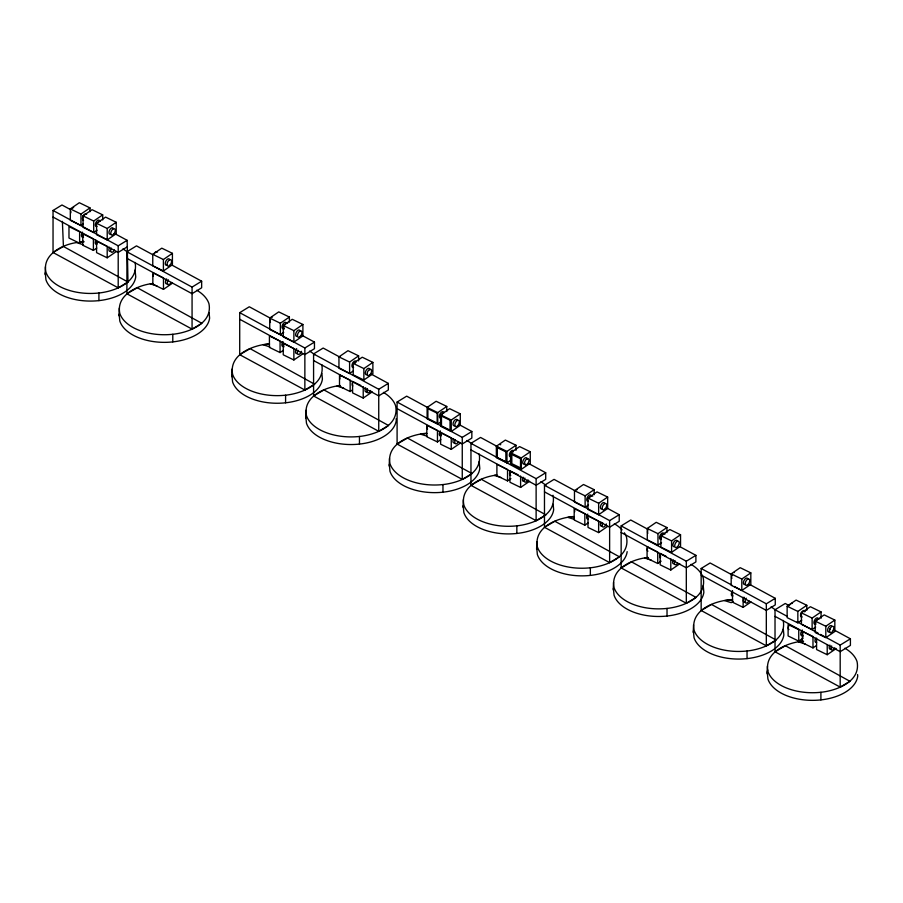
<?xml version="1.0" encoding="UTF-8"?>
<svg xmlns="http://www.w3.org/2000/svg" width="903" height="903" viewBox="0 0 903 903"><rect width="100%" height="100%" fill="white"/><g stroke="black" fill="none" stroke-linecap="round" stroke-linejoin="round"><path stroke-width="1.35" d="M829.485 630.294A3.499 1.84 -64.1 0 1 833.255 626.422A3.499 1.84 -64.1 0 1 832.25 631.897A3.499 1.84 -64.1 0 1 829.485 630.294L829.71 629.447M833.571 629.763L833.796 628.917M829.665 629.583L830.026 628.736M833.255 630.463L833.616 629.628M83.121 244.69L76.473 242.591C62.081 244.645 42.046 254.736 45.929 272.119A45.364 26.187 0 0 0 98.912 293.001C114.726 291.376 139.006 282.244 135.078 262.412M152.584 283.531C137.459 285.19 115.968 295.078 119.806 313.397A45.364 26.187 0 0 0 172.789 334.279C188.592 332.665 212.871 323.534 208.954 303.69A45.364 26.187 0 0 0 196.775 290.213M268.767 343.908C252.648 345.262 228.854 354.484 232.602 374.305A45.364 26.187 0 0 0 285.585 395.187C301.388 393.561 325.678 384.43 321.75 364.586M340.386 385.536C324.911 387.06 302.674 396.767 306.467 415.583A45.364 26.187 0 0 0 359.462 436.465C375.264 434.84 399.544 425.708 395.627 405.876A45.364 26.187 0 0 0 383.448 392.399M426.148 433.293C410.03 434.636 386.236 443.87 389.983 463.679A45.364 26.187 0 0 0 442.967 484.561C458.78 482.947 483.06 473.815 479.132 453.972M496.65 475.091C481.513 476.75 460.022 486.638 463.86 504.969A45.364 26.187 0 0 0 516.843 525.839C532.646 524.225 556.925 515.094 553.008 495.25M573.529 516.516C557.411 517.859 533.617 527.092 537.364 546.902A45.364 26.187 0 0 0 590.348 567.784C606.15 566.17 630.441 557.038 626.513 537.195A45.364 26.187 0 0 0 624.368 532.793M647.959 557.49C632.484 559.013 610.236 568.721 614.04 587.537A45.364 26.187 0 0 0 667.024 608.419C682.837 606.793 707.117 597.662 703.189 577.818A45.364 26.187 0 0 0 691.021 564.352M732.581 599.569C715.74 600.371 690.4 609.356 694.046 630.113A45.364 26.187 0 0 0 747.041 650.995C762.843 649.381 787.123 640.238 783.194 620.406M802.959 641.175C787.145 642.597 764.141 652.079 767.922 671.392A45.364 26.187 0 0 0 820.906 692.274C836.709 690.66 860.988 681.528 857.071 661.685A45.364 26.187 0 0 0 844.892 648.207M83.223 223.967L80.965 225.513L70.321 220.332L70.321 208.909L79.34 202.723L89.984 207.893L89.984 211.708M80.965 225.513L80.965 214.079L89.984 207.893M97.072 230.175L93.686 232.489L83.053 227.319L83.053 215.885L92.072 209.699L102.705 214.88L102.705 219.96M93.686 232.489L93.686 221.054L102.705 214.88M96.576 223.301L105.595 217.115L116.227 222.285L116.227 233.719L107.209 239.905L96.576 234.724L96.576 223.301L107.209 228.47L116.227 222.285M79.611 243.212L79.611 231.789L68.978 226.619L68.978 238.042L79.611 243.212L82.997 240.898M93.393 250.391L93.393 238.956L82.749 233.787L82.749 245.221L93.393 250.391L96.768 248.077M107.197 257.806L107.197 246.372L96.565 241.203L96.565 252.637L107.197 257.806L116.216 251.621M152.765 254.353L161.784 248.167L172.417 253.337L172.417 264.771L163.398 270.956L152.765 265.787L152.765 254.353L163.398 259.522L172.417 253.337M163.477 289.355L163.477 277.921L152.844 272.751L152.844 284.185L163.477 289.355L172.496 283.17M283.734 332.349L280.359 334.674L269.726 329.493L269.726 318.07L278.734 311.885L289.378 317.055L289.378 322.134M280.359 334.674L280.359 323.24L289.378 317.055M283.249 325.486L292.256 319.301L302.9 324.47L302.9 335.905L293.881 342.079L283.249 336.909L283.249 325.486L293.881 330.656L302.9 324.47M280.065 352.576L280.065 341.142L269.421 335.972L269.421 347.407L280.065 352.576L283.44 350.251M293.87 359.981L293.87 348.558L283.237 343.388L283.237 354.811L293.87 359.981L302.889 353.807M352.971 371.156L349.596 373.481L338.952 368.3L338.952 356.877L347.971 350.691L358.615 355.861L358.615 360.94M349.596 373.481L349.596 362.047L358.615 355.861M353.22 363.401L362.238 357.216L372.871 362.385L372.871 373.819L363.864 380.005L353.22 374.835L353.22 363.401L363.864 368.571L372.871 362.385M350.15 391.541L350.15 380.107L339.505 374.937L339.505 386.371L350.15 391.541L352.407 389.994M360.861 385.479L352.588 381.45L352.588 392.884L363.22 398.054L372.239 391.879M441.127 421.735L437.741 424.049L427.108 418.879L427.108 407.445L436.126 401.271L446.759 406.44L446.759 411.52M437.741 424.049L437.741 412.615L446.759 406.44M440.63 414.861L449.649 408.675L460.282 413.845L460.282 425.279L451.263 431.465L440.63 426.295L440.63 414.861L451.263 420.03L460.282 413.845M437.447 441.951L437.447 430.528L426.814 425.347L426.814 436.781L437.447 441.951L440.833 439.637M451.252 449.367L451.252 437.932L440.619 432.763L440.619 444.197L451.252 449.367L460.27 443.181M510.364 460.541L506.978 462.855L496.345 457.686L496.345 446.251L505.364 440.077L515.997 445.247L515.997 450.326M506.978 462.855L506.978 451.421L515.997 445.247M510.601 452.775L519.62 446.601L530.264 451.771L530.264 463.205L521.245 469.379L510.601 464.21L510.601 452.775L521.245 457.956L530.264 451.771M507.531 480.915L507.531 469.492L496.898 464.323L496.898 475.746L507.531 480.915L510.917 478.601M518.243 474.854L509.969 470.835L509.969 482.27L520.602 487.439L529.621 481.254M588.496 504.958L585.121 507.272L574.477 502.102L574.477 490.668L583.496 484.493L594.14 489.663L594.14 494.742M585.121 507.272L585.121 495.837L594.14 489.663M588 498.084L597.018 491.898L607.663 497.068L607.663 508.502L598.644 514.687L588 509.518L588 498.084L598.644 503.253L607.663 497.068M584.828 525.174L584.828 513.751L574.184 508.57L574.184 520.004L584.828 525.174L588.203 522.86M598.633 532.589L598.633 521.155L588 515.985L588 527.42L598.633 532.589L607.651 526.404M661.549 542.647L657.971 545.096L647.27 539.892L647.27 528.458L656.221 522.318L666.933 527.521L666.933 532.612M657.971 545.096L657.971 533.673L666.933 527.521M660.883 535.693L669.834 529.553L680.546 534.757L680.546 546.191L671.584 552.331L660.883 547.128L660.883 535.693L671.584 540.897L680.546 534.757M657.723 563.495L657.723 552.06L647.079 546.891L647.079 558.314L657.723 563.495L661.098 561.169M666.064 556.282L660.161 553.404L660.161 564.838L670.794 570.007L679.812 563.822M731.17 573.879L740.189 567.694L750.822 572.874L750.822 584.297L741.803 590.483L731.17 585.313L731.17 573.879L741.803 579.049L750.822 572.874M733.202 601.342L731.249 602.685L724.59 600.597L732.277 599.75M732.502 590.754L732.502 602.188L743.135 607.358L751.025 601.951M801.785 620.147L797.846 622.856L787.134 617.652L787.134 606.218L796.096 600.077L806.797 605.281L806.797 610.36M797.846 622.856L797.846 611.421L806.797 605.281M815.702 627.054L812.124 629.504L801.412 624.3L801.412 612.866L810.375 606.726L821.075 611.929L821.075 618.284M812.124 629.504L812.124 618.07L821.075 611.929M834.835 620.068L825.816 626.253L825.816 637.687L815.183 632.518L815.183 621.083L824.202 614.898L834.835 620.068L834.835 631.502L826.945 636.908M798.749 641.107L798.749 629.673L788.105 624.504L788.105 635.938L798.749 641.107L803.252 638.015M812.982 647.914L812.982 636.48L802.349 631.31L802.349 642.744L812.982 647.914L816.368 645.589M816.583 638.116L816.583 649.55L827.216 654.72L836.234 648.535M114.85 233.651L127.142 240.322L127.978 282.029L118.203 287.831L53.04 252.501L53.04 210.478L61.98 204.981L70.592 209.654M118.203 287.831L118.203 245.819L127.142 240.322M127.142 246.914L118.203 252.411L53.04 217.07M126.905 293.78L137.29 287.741L201.843 323.308L192.068 329.11L126.905 293.78L126.905 251.768L136.488 245.876L152.472 254.544M192.068 329.11L192.068 287.098L201.651 281.205L172.146 265.211M239.713 354.687L250.097 348.648L314.639 384.215L304.864 390.017L239.713 354.687L239.713 312.664L249.296 306.772L270.2 318.104M304.864 390.017L304.864 347.994L314.458 342.102L302.155 335.442M313.578 395.965L323.963 389.927L388.516 425.494L378.741 431.295L313.578 395.965L313.578 353.942L323.161 348.05L340.375 357.385M378.741 431.295L378.741 389.283L388.324 383.391L371.11 374.056M397.094 444.062L407.479 438.023L472.032 473.59L462.257 479.391L397.094 444.062L397.094 402.049L406.677 396.157L427.582 407.49M462.257 479.391L462.257 437.379L471.84 431.487L459.548 424.816M470.96 485.34L481.344 479.312L545.897 514.868L536.122 520.681L470.96 485.34L470.96 443.328L480.543 437.436L497.756 446.771M536.122 520.681L536.122 478.658L545.705 472.766L528.492 463.431M544.475 527.284L554.86 521.245L619.402 556.812L609.627 562.614L544.475 527.284L544.475 485.272L554.058 479.38L574.963 490.713M609.627 562.614L609.627 520.602L619.221 514.71L606.918 508.039M621.151 567.919L631.536 561.88L696.089 597.447L686.314 603.249L621.151 567.919L621.151 525.896L630.734 520.004L647.948 529.339M686.314 603.249L686.314 561.226L695.897 555.334L679.914 546.676M701.157 610.496L711.541 604.457L776.095 640.024L766.32 645.826L701.157 610.496L701.157 568.484L710.108 562.975L732.231 574.974M766.32 645.826L766.32 603.814L775.259 598.317L749.445 584.309M775.022 651.774L785.407 645.747L849.96 681.302L840.185 687.104L775.022 651.774L775.022 609.762L785.249 603.475L788.94 605.473M840.185 687.104L840.185 645.092L850.412 638.805L834.428 630.136M53.04 252.501L63.424 246.463L127.978 282.029M79.848 242.072L82.094 241.733M80.311 242.173L84.16 241.756M152.9 283.598L150.338 283.881L156.998 285.969M269.546 344.077L263.145 344.777L269.794 346.865M339.573 385.784L337.011 386.055L343.671 388.143M426.938 433.463L420.527 434.162L427.187 436.251M496.955 475.159L494.392 475.441L501.052 477.529M574.308 516.685L567.908 517.385L574.556 519.473M648.433 557.591L644.584 558.009L651.244 560.097M803.591 641.311L798.455 641.875L805.115 643.963M45.421 266.859L45.15 274.478M119.298 308.137L119.015 315.757M232.094 369.045L231.823 376.664M305.97 410.323L305.688 417.942M389.475 458.419L389.204 466.038M463.352 499.709L463.07 507.328M536.856 541.642L536.585 549.261M613.532 582.277L613.261 589.896M693.538 624.853L693.267 632.472M767.415 666.143L767.132 673.751M70.321 208.909L80.965 214.079M83.053 215.885L93.686 221.054M269.726 318.07L280.359 323.24M338.952 356.877L349.596 362.047M427.108 407.445L437.741 412.615M496.345 446.251L506.978 451.421M574.477 490.668L585.121 495.837M647.27 528.458L657.971 533.673M801.412 612.866L812.124 618.07M787.134 606.218L797.846 611.421M815.183 621.083L825.816 626.253M53.04 210.478L118.203 245.819M239.713 312.664L304.864 347.994M126.905 251.768L192.068 287.098M313.578 353.942L378.741 389.283M397.094 402.049L462.257 437.379M470.96 443.328L536.122 478.658M701.157 568.484L731.893 585.144M734.353 586.476L766.32 603.814M621.151 525.896L686.314 561.226M239.713 319.256L304.864 354.586L314.458 348.693L314.458 342.102M126.905 258.36L192.068 293.689L201.651 287.797L201.651 281.205M775.022 609.762L787.326 616.422M797.157 621.761L818.062 633.093M820.511 634.425L840.185 645.092M544.475 485.272L609.627 520.602M313.578 360.534L378.741 395.875L388.324 389.983L388.324 383.391M397.094 408.641L462.257 443.971L471.84 438.079L471.84 431.487M470.96 449.92L536.122 485.25L545.705 479.358L545.705 472.766M701.157 575.076L766.32 610.405L775.259 604.908L775.259 598.317M621.151 532.488L686.314 567.818L695.897 561.926L695.897 555.334M775.022 616.354L840.185 651.684L850.412 645.397L850.412 638.805M544.475 491.864L609.627 527.194L619.221 521.302L619.221 514.71M857.579 674.564L857.726 676.133A45.364 26.187 0 0 1 815.014 700.31A45.364 26.187 0 0 1 767.922 679.022L767.257 672.193A45.364 26.187 0 0 1 767.731 669.924M783.33 629.335L783.86 634.854A45.364 26.187 0 0 1 741.149 659.032A45.364 26.187 0 0 1 694.046 637.732L693.391 630.915M703.189 585.449L703.855 592.266A45.364 26.187 0 0 1 661.143 616.444A45.364 26.187 0 0 1 614.04 595.156L613.385 588.327M553.133 504.19L553.663 509.698A45.364 26.187 0 0 1 510.951 533.876A45.364 26.187 0 0 1 463.86 512.588L463.194 505.759M536.709 547.703L537.364 554.521A45.364 26.187 0 0 0 584.455 575.821A45.364 26.187 0 0 0 627.167 551.643M479.132 461.591L479.798 468.42A45.364 26.187 0 0 1 437.086 492.598A45.364 26.187 0 0 1 389.983 471.298L389.328 464.481M396.124 418.755L396.282 420.324A45.364 26.187 0 0 1 353.57 444.502A45.364 26.187 0 0 1 306.467 423.202L305.812 416.373A45.364 26.187 0 0 1 306.286 414.116M321.874 373.526L322.405 379.034A45.364 26.187 0 0 1 279.693 403.212A45.364 26.187 0 0 1 232.602 381.924L231.947 375.095M209.078 312.63L209.609 318.138A45.364 26.187 0 0 1 166.897 342.316A45.364 26.187 0 0 1 119.806 321.016L119.14 314.199M135.078 270.031L135.743 276.86A45.364 26.187 0 0 1 93.032 301.038A45.364 26.187 0 0 1 45.929 279.738L45.274 272.909M62.386 221.348L63.424 246.463M827.216 644.561L827.216 654.72M820.906 692.274L820.906 699.893M747.041 650.995L747.041 658.614M743.135 597.199L743.135 607.358M741.803 579.049L741.803 590.483M671.584 540.897L671.584 552.331M670.794 558.573L670.794 570.007M667.024 608.419L667.024 616.038M598.644 503.253L598.644 514.687M590.348 567.784L590.348 575.403M521.245 457.956L521.245 469.379M520.602 476.005L520.602 487.439M516.843 525.839L516.843 533.459M451.263 420.03L451.263 431.465M442.967 484.561L442.967 492.18M363.864 368.571L363.864 380.005M363.22 386.631L363.22 398.054M359.462 436.465L359.462 444.084M293.881 330.656L293.881 342.079M285.585 395.187L285.585 402.806M172.789 334.279L172.789 341.898M163.398 259.522L163.398 270.956M107.209 228.47L107.209 239.905M98.912 293.001L98.912 300.62M804.573 611.794A3.499 1.84 -64.1 0 1 805.16 611.489M771.027 606.929A45.364 26.187 0 0 1 775.124 609.717M815.59 624.266A3.499 1.84 -64.1 0 1 814.574 620.18A3.499 1.84 -64.1 0 1 818.344 618.882M731.915 578.338A3.499 1.84 -64.1 0 1 731.915 575.482M733.868 572.705A3.499 1.84 -64.1 0 1 734.455 572.412M745.675 584.173A3.499 1.84 -64.1 0 1 743.429 583.112A3.499 1.84 -64.1 0 1 745.291 578.778A3.499 1.84 -64.1 0 1 747.853 579.083M802.993 635.249A3.499 1.84 -64.1 0 1 800.758 634.301A3.499 1.84 -64.1 0 1 802.406 630.034M803.185 636.367A3.499 1.84 -64.1 0 1 803.185 632.326M815.781 624.21A3.499 1.84 -64.1 0 1 815.781 622.731M816.357 621.05A3.499 1.84 -64.1 0 1 819.552 618.86M802.203 616.941A3.499 1.84 -64.1 0 1 800.995 613.272A3.499 1.84 -64.1 0 1 804.742 611.015M831.46 648.862A3.499 1.84 -64.1 0 1 829.383 648.523A3.499 1.84 -64.1 0 1 829.868 645.081M834.846 647.801A3.499 1.84 -64.1 0 1 831.652 649.991A3.499 1.84 -64.1 0 1 831.652 645.95M440.912 435.765A3.499 1.84 -64.1 0 1 439.264 434.512A3.499 1.84 -64.1 0 1 440.371 430.9M284.231 328.365A3.499 1.84 -64.1 0 1 282.278 325.419A3.499 1.84 -64.1 0 1 286.183 322.743M284.061 329.144A3.499 1.84 -64.1 0 1 284.061 326.288M284.422 325.452A3.499 1.84 -64.1 0 1 287.606 323.263M540.829 481.773A45.364 26.187 0 0 1 545.92 485.362M454.604 442.888A3.499 1.84 -64.1 0 1 453.588 438.802M458.566 441.522A3.499 1.84 -64.1 0 1 455.372 443.712A3.499 1.84 -64.1 0 1 455.372 439.671M441.104 435.709A3.499 1.84 -64.1 0 1 441.104 434.23M442.267 414.059A3.499 1.84 -64.1 0 1 444.524 412.513M510.443 456.839A3.499 1.84 -64.1 0 1 509.981 452.674A3.499 1.84 -64.1 0 1 513.525 450.834M441.036 418.044A3.499 1.84 -64.1 0 1 439.829 414.375A3.499 1.84 -64.1 0 1 443.565 412.118M512.78 452.098A3.499 1.84 -64.1 0 1 513.356 451.602M829.834 631.66A3.499 1.84 -64.1 0 1 827.882 628.714A3.499 1.84 -64.1 0 1 831.787 626.039M614.333 523.717A45.364 26.187 0 0 1 622.065 529.835M283.531 346.38A3.499 1.84 -64.1 0 1 281.883 345.127A3.499 1.84 -64.1 0 1 282.989 341.526M283.948 346.865A3.499 1.84 -64.1 0 1 283.948 343.998M588.293 518.988A3.499 1.84 -64.1 0 1 586.645 517.735A3.499 1.84 -64.1 0 1 587.751 514.123M816.639 642.36A3.499 1.84 -64.1 0 1 815.635 638.274M661.177 539.328A3.499 1.84 -64.1 0 1 660.161 535.242A3.499 1.84 -64.1 0 1 663.942 533.933M661.368 539.272A3.499 1.84 -64.1 0 1 661.368 537.793M661.955 536.111A3.499 1.84 -64.1 0 1 665.139 533.921M677.758 563.224A3.499 1.84 -64.1 0 1 674.846 564.488A3.499 1.84 -64.1 0 1 675.038 560.594M660.375 557.885A3.499 1.84 -64.1 0 1 660.375 553.844M674.27 563.811A3.499 1.84 -64.1 0 1 673.254 559.725M83.505 237.489A3.499 1.84 -64.1 0 1 83.505 234.633M674.022 546.744A3.499 1.84 -64.1 0 1 673.773 542.172A3.499 1.84 -64.1 0 1 677.318 541.258M83.087 237.015A3.499 1.84 -64.1 0 1 81.439 235.762A3.499 1.84 -64.1 0 1 82.545 232.161M97.05 244.137A3.499 1.84 -64.1 0 1 97.05 242.659M122.91 248.935A45.364 26.187 0 0 1 128 252.524M96.316 244.284A3.499 1.84 -64.1 0 1 95.853 240.119M153.092 276.171A3.499 1.84 -64.1 0 1 153.092 274.693M153.973 253.901A3.499 1.84 -64.1 0 1 157.517 252.061M167.518 264.895A3.499 1.84 -64.1 0 1 165.272 263.823A3.499 1.84 -64.1 0 1 167.123 259.488A3.499 1.84 -64.1 0 1 169.696 259.804M171.096 282.436A3.499 1.84 -64.1 0 1 167.721 284.479A3.499 1.84 -64.1 0 1 168.376 279.806M167.721 283.497A3.499 1.84 -64.1 0 1 165.542 282.876A3.499 1.84 -64.1 0 1 166.592 278.937M70.897 212.826A3.499 1.84 -64.1 0 1 70.897 211.347M72.5 208.232A3.499 1.84 -64.1 0 1 73.662 207.43M732.988 595.878A3.499 1.84 -64.1 0 1 731.34 594.625A3.499 1.84 -64.1 0 1 732.446 591.025M788.94 629.56A3.499 1.84 -64.1 0 1 788.94 625.519M789.233 605.642A3.499 1.84 -64.1 0 1 792.428 603.464M466.964 440.495A45.364 26.187 0 0 1 472.055 444.084M524.666 480.938A3.499 1.84 -64.1 0 1 522.577 480.599A3.499 1.84 -64.1 0 1 523.074 477.156M528.041 479.877A3.499 1.84 -64.1 0 1 524.857 482.067A3.499 1.84 -64.1 0 1 524.857 478.026M524.959 463.781A3.499 1.84 -64.1 0 1 522.702 462.471A3.499 1.84 -64.1 0 1 524.959 458.069A3.499 1.84 -64.1 0 1 527.217 459.379M510.579 475.271A3.499 1.84 -64.1 0 1 510.579 472.416M588.406 501.267A3.499 1.84 -64.1 0 1 587.401 497.181A3.499 1.84 -64.1 0 1 591.172 495.882M270.471 322.518A3.499 1.84 -64.1 0 1 270.471 319.662M271.837 317.393A3.499 1.84 -64.1 0 1 272.424 316.897M297.313 336.356A3.499 1.84 -64.1 0 1 296.297 332.27A3.499 1.84 -64.1 0 1 300.078 330.961M297.211 353.513A3.499 1.84 -64.1 0 1 295.563 352.26A3.499 1.84 -64.1 0 1 296.669 348.648M301.534 351.312A3.499 1.84 -64.1 0 1 298.216 354.427A3.499 1.84 -64.1 0 1 297.99 350.285M353.604 367.374A3.499 1.84 -64.1 0 1 352.396 363.706A3.499 1.84 -64.1 0 1 356.143 361.448M354.845 363.378A3.499 1.84 -64.1 0 1 355.974 362.227M510.646 475.452A3.499 1.84 -64.1 0 1 510.184 471.276M500.206 444.75A3.499 1.84 -64.1 0 1 500.747 444.671M454.694 425.742A3.499 1.84 -64.1 0 1 453.69 421.656A3.499 1.84 -64.1 0 1 457.46 420.346M748.937 600.834A3.499 1.84 -64.1 0 1 745.562 602.865A3.499 1.84 -64.1 0 1 746.217 598.204M745.562 601.895A3.499 1.84 -64.1 0 1 743.383 601.274A3.499 1.84 -64.1 0 1 744.433 597.335M98.213 222.488A3.499 1.84 -64.1 0 1 100.47 220.942M367.284 391.552A3.499 1.84 -64.1 0 1 365.196 391.225A3.499 1.84 -64.1 0 1 365.681 387.771M370.659 390.491A3.499 1.84 -64.1 0 1 367.465 392.681A3.499 1.84 -64.1 0 1 367.465 388.64M367.577 374.406A3.499 1.84 -64.1 0 1 365.625 371.449A3.499 1.84 -64.1 0 1 369.53 368.774M369.756 369.316A3.499 1.84 -64.1 0 1 369.824 370.004M339.991 378.888A3.499 1.84 -64.1 0 1 339.991 376.032M114.512 249.962A3.499 1.84 -64.1 0 1 111.317 252.151A3.499 1.84 -64.1 0 1 111.317 248.111M352.802 385.942A3.499 1.84 -64.1 0 1 352.802 381.901M427.559 429.06A3.499 1.84 -64.1 0 1 427.559 426.205M110.64 234.182A3.499 1.84 -64.1 0 1 109.624 230.084A3.499 1.84 -64.1 0 1 113.406 228.786M309.571 351.12A45.364 26.187 0 0 1 314.662 354.698M83.55 220.298A3.499 1.84 -64.1 0 1 83.087 216.122A3.499 1.84 -64.1 0 1 86.632 214.282M96.971 226.484A3.499 1.84 -64.1 0 1 95.774 222.815A3.499 1.84 -64.1 0 1 99.511 220.558M110.55 251.327A3.499 1.84 -64.1 0 1 109.534 247.241M606.297 523.909A3.499 1.84 -64.1 0 1 602.978 527.025A3.499 1.84 -64.1 0 1 602.752 522.893M589.185 498.05A3.499 1.84 -64.1 0 1 592.729 496.21M601.974 526.11A3.499 1.84 -64.1 0 1 600.969 522.024M602.075 508.965A3.499 1.84 -64.1 0 1 601.059 504.879A3.499 1.84 -64.1 0 1 604.829 503.569M576.599 490.002A3.499 1.84 -64.1 0 1 577.186 489.505M574.714 511.741A3.499 1.84 -64.1 0 1 574.714 510.263M660.544 557.309A3.499 1.84 -64.1 0 1 660.544 555.83M647.857 533.255A3.499 1.84 -64.1 0 1 647.857 530.4M647.914 551.191A3.499 1.84 -64.1 0 1 647.914 547.15M520.523 458.735L511.82 454.514L511.82 463.657L520.523 467.889L520.523 458.735M437.176 413.202L427.887 408.687L427.887 418.597L437.176 423.112L437.176 413.202M450.044 420.222L441.477 416.057L441.477 425.968L450.044 430.133L450.044 420.222M505.872 451.839L497.305 447.674L497.305 457.584L505.872 461.749L505.872 451.839M748.045 584.546A3.499 1.84 -64.1 0 0 749.061 579.071A3.499 1.84 -64.1 0 0 745.291 582.943A3.499 1.84 -64.1 0 0 748.045 584.546M457.652 425.81A3.499 1.84 -64.1 0 0 458.656 420.335A3.499 1.84 -64.1 0 0 454.886 424.196A3.499 1.84 -64.1 0 0 457.652 425.81M677.51 546.721A3.499 1.84 -64.1 0 0 678.525 541.247A3.499 1.84 -64.1 0 0 674.755 545.119A3.499 1.84 -64.1 0 0 677.51 546.721M169.888 265.256A3.499 1.84 -64.1 0 0 170.893 259.782A3.499 1.84 -64.1 0 0 167.123 263.653A3.499 1.84 -64.1 0 0 169.888 265.256M527.329 464.153A3.499 1.84 -64.1 0 0 528.334 458.679A3.499 1.84 -64.1 0 0 524.564 462.55A3.499 1.84 -64.1 0 0 527.329 464.153M300.259 336.424A3.499 1.84 -64.1 0 0 301.275 330.949A3.499 1.84 -64.1 0 0 297.505 334.821A3.499 1.84 -64.1 0 0 300.259 336.424M369.937 374.768A3.499 1.84 -64.1 0 0 370.952 369.293A3.499 1.84 -64.1 0 0 367.182 373.165A3.499 1.84 -64.1 0 0 369.937 374.768M113.597 234.249A3.499 1.84 -64.1 0 0 114.602 228.775A3.499 1.84 -64.1 0 0 110.832 232.635A3.499 1.84 -64.1 0 0 113.597 234.249M605.021 509.032A3.499 1.84 -64.1 0 0 606.037 503.558A3.499 1.84 -64.1 0 0 602.267 507.418A3.499 1.84 -64.1 0 0 605.021 509.032"/></g></svg>
